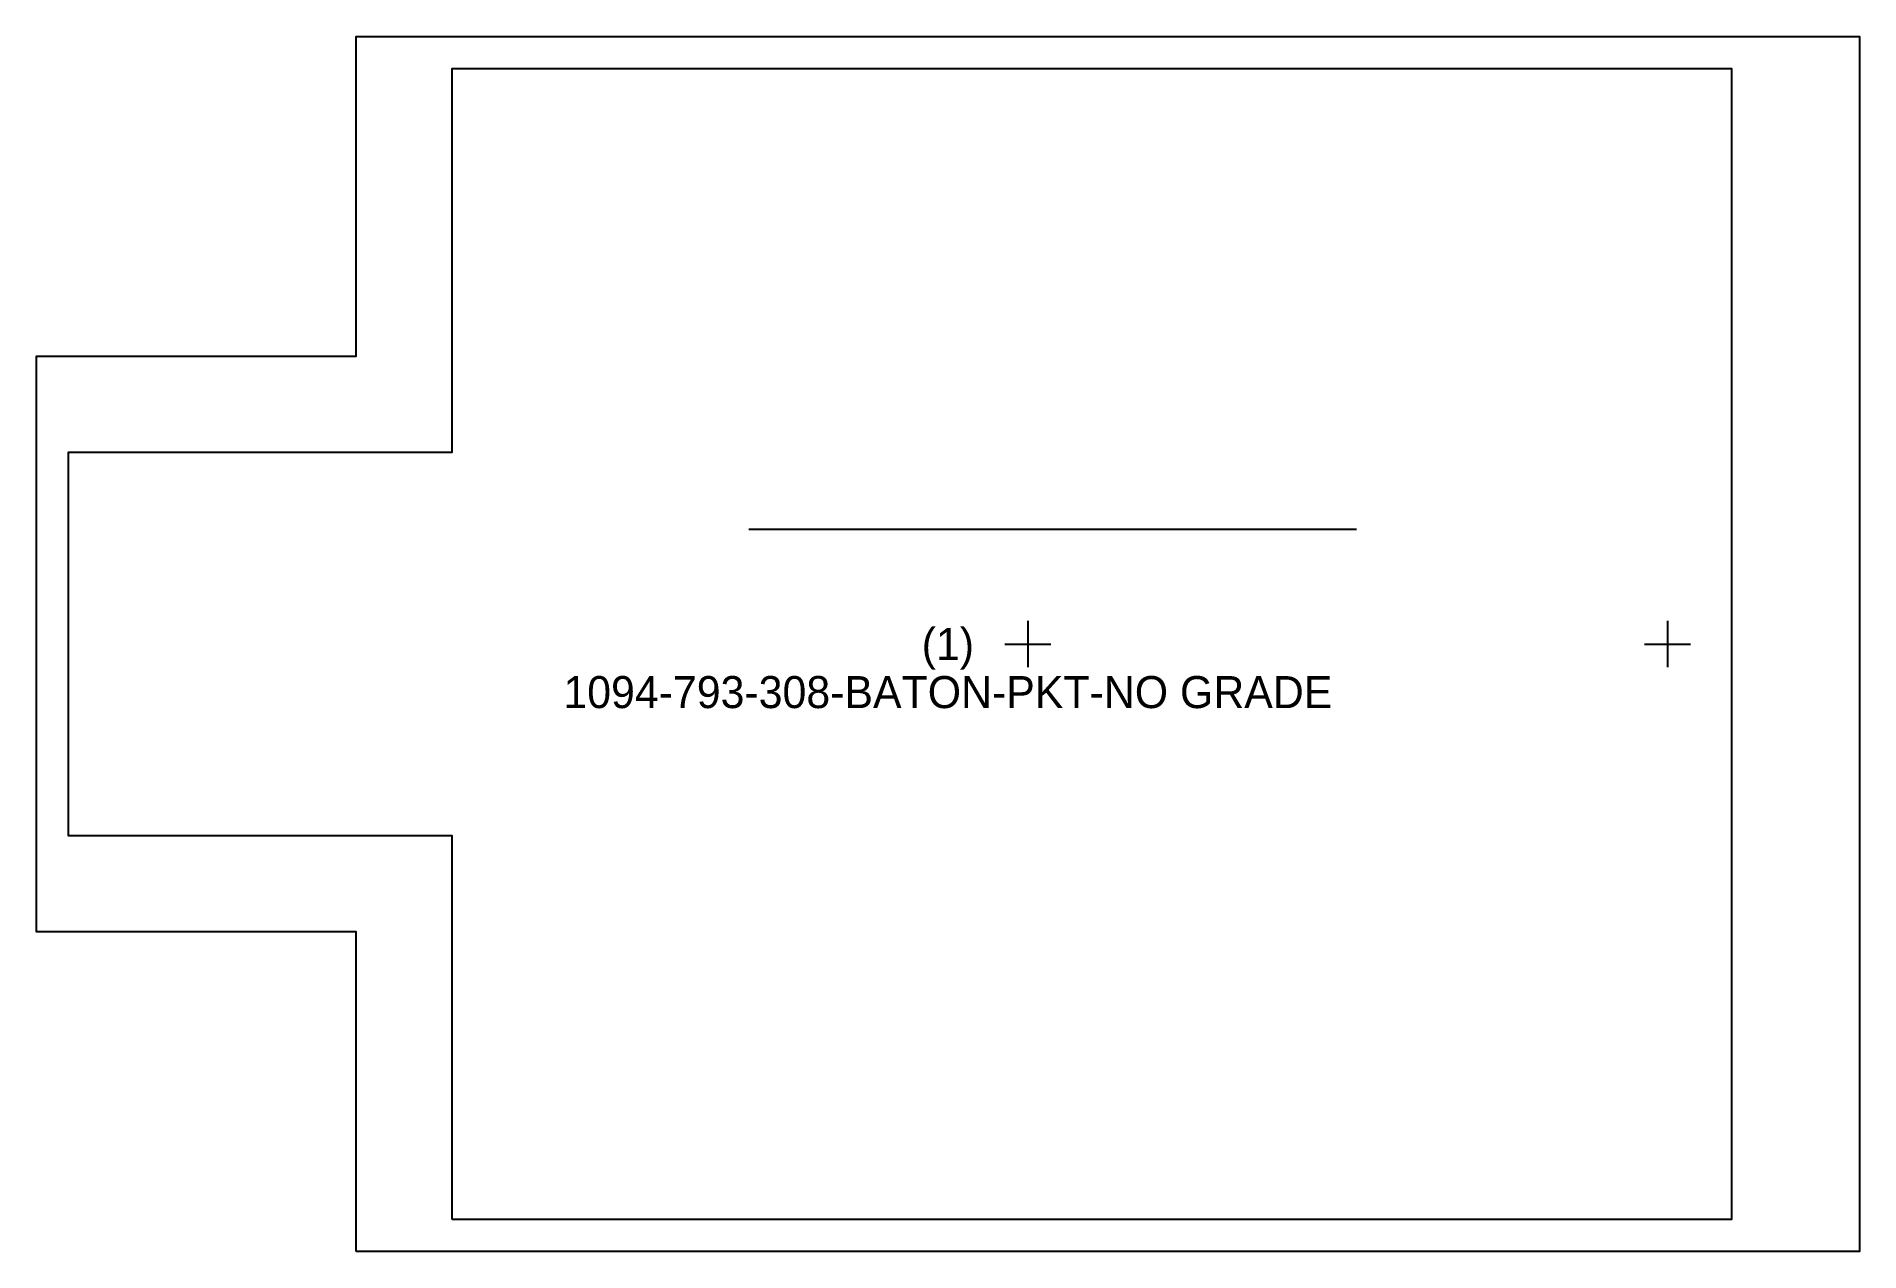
# Model space of a CAD drawing. Header units: inches. Extents: x 0 to 7.12, y 0 to 4.75.
import ezdxf
from ezdxf.enums import TextEntityAlignment as Align

# ---------------------------------------------------------------- set-up
doc = ezdxf.new("R2010")
doc.units = ezdxf.units.IN

msp = doc.modelspace()

# ---------------------------------------------------------------- linework, layer by layer
at = {"layer": 'T001L001'}
for points in [[(1.25, 0), (1.25, 1.25), (0, 1.25), (0, 3.5), (1.25, 3.5), (1.25, 4.75), (7.125, 4.75), (7.125, 0), (1.25, 0)], [(1.625, 0.125), (1.625, 1.625), (0.125, 1.625), (0.125, 3.125), (1.625, 3.125), (1.625, 4.625), (6.625, 4.625), (6.625, 0.125), (1.625, 0.125)], [(5.159, 2.822), (2.784, 2.822)], [(3.875, 2.465), (3.875, 2.284)], [(6.375, 2.465), (6.375, 2.284)], [(3.784, 2.375), (3.965, 2.375)], [(6.284, 2.375), (6.465, 2.375)]]:
    msp.add_lwpolyline(points, dxfattribs=at)

# ---------------------------------------------------------------- texts
at = {"layer": 'ABC'}
for s, height, p in [('(1)', 0.1252, (3.562, 2.375)), ('1094-793-308-BATON-PKT-NO GRADE', 0.125197, (3.562, 2.187))]:
    msp.add_text(s, height=height, dxfattribs=at).set_placement(p, align=Align.MIDDLE_CENTER)

doc.saveas('drawing.dxf')
